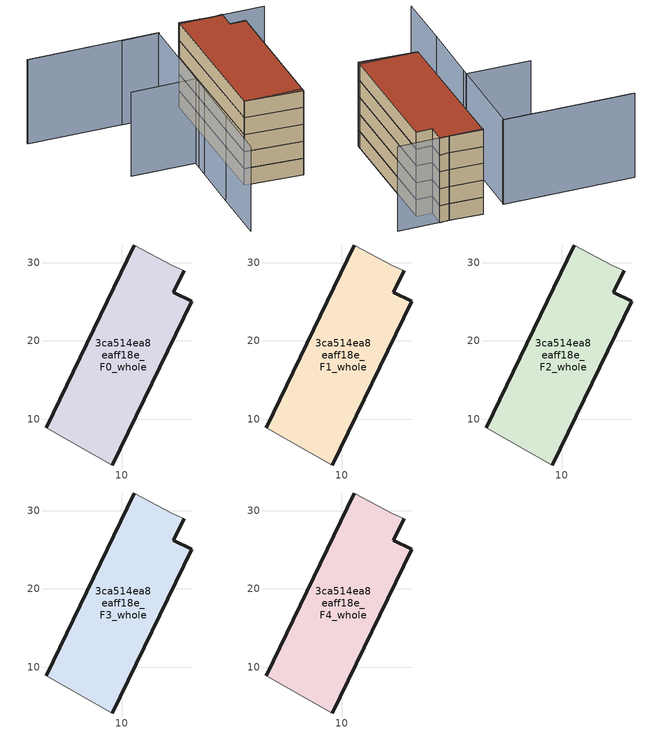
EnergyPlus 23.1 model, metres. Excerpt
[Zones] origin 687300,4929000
3ca514ea8eaff18e_F0_whole
 floor ground (EU_floor_Construction): 8.76,4.12 18.94,25.07 16.57,26.23 17.94,28.94 16.51,29.58 11.56,32.24 0.3,8.86 z0
 wall outside (EU_wall_Construction): 0.3,8.86 11.56,32.24 / 17.94,28.94 16.57,26.23 18.94,25.07 8.76,4.12 z0:3
 wall adiabatic (EU_wall_Construction): 11.56,32.24 16.51,29.58 17.94,28.94 / 8.76,4.12 0.3,8.86 z0:3
3ca514ea8eaff18e_F1_whole
 floor to 3ca514ea8eaff18e_F0_whole (EU_floor_Construction): 8.75,4.12 18.94,25.07 16.57,26.23 17.94,28.94 16.5,29.58 11.55,32.24 0.29,8.86 z3
 wall outside (EU_wall_Construction): 0.3,8.86 11.56,32.24 / 17.94,28.94 16.57,26.23 18.94,25.07 8.76,4.12 z3:6
 wall adiabatic (EU_wall_Construction): 11.56,32.24 16.51,29.58 17.94,28.94 / 8.76,4.12 0.3,8.86 z3:6
3ca514ea8eaff18e_F2_whole
 floor to 3ca514ea8eaff18e_F1_whole (EU_floor_Construction): 8.75,4.12 18.94,25.07 16.57,26.23 17.94,28.94 16.5,29.58 11.55,32.24 0.29,8.86 z6
 wall outside (EU_wall_Construction): 0.3,8.86 11.56,32.24 / 17.94,28.94 16.57,26.23 18.94,25.07 8.76,4.12 z6:9
 wall adiabatic (EU_wall_Construction): 11.56,32.24 16.51,29.58 17.94,28.94 / 8.76,4.12 0.3,8.86 z6:9
3ca514ea8eaff18e_F3_whole
 floor to 3ca514ea8eaff18e_F2_whole (EU_floor_Construction): 8.75,4.12 18.94,25.07 16.57,26.23 17.94,28.94 16.5,29.58 11.55,32.24 0.29,8.86 z9
 wall outside (EU_wall_Construction): 0.3,8.86 11.56,32.24 / 17.94,28.94 16.57,26.23 18.94,25.07 8.76,4.12 z9:12
 wall adiabatic (EU_wall_Construction): 11.56,32.24 16.51,29.58 17.94,28.94 / 8.76,4.12 0.3,8.86 z9:12
3ca514ea8eaff18e_F4_whole
 floor to 3ca514ea8eaff18e_F3_whole (EU_floor_Construction): 8.75,4.12 18.94,25.07 16.57,26.23 17.94,28.94 16.5,29.58 11.55,32.24 0.29,8.86 z12
 wall outside (EU_wall_Construction): 0.3,8.86 11.56,32.24 / 17.94,28.94 16.57,26.23 18.94,25.07 8.76,4.12 z12:15
 wall adiabatic (EU_wall_Construction): 11.56,32.24 16.51,29.58 17.94,28.94 / 8.76,4.12 0.3,8.86 z12:15
 roof outside (EU_roof_Construction): 17.94,28.94 16.57,26.23 18.94,25.07 8.76,4.12 0.3,8.86 11.56,32.24 16.51,29.58 z15
shading: 0.29,8.85 9.01,4.66 / -5.06,7.82 -9.49,-1.18 / -9.16,23.68 0.43,18.94 / 0.43,18.94 -5.07,7.81 / -12.29,42.21 7.18,32.58 / 7.18,32.58 -1.12,15.8 / 24.15,25.86 11.34,32.1 / 7.3,32.47 1.73,35.18 / 1.77,35.24 -12.21,42.11 z0:15
[Building]
EU S2 Campaign: North Axis=0; Terrain=City; Solar Distribution=FullExterior
[Site:Location]
Bologna: Latitude=44.5; Longitude=11.25; Time Zone=1; Elevation=37
[SizingPeriod:WeatherFileDays]
AnnualSizingPeriod: Begin Month=1; Begin Day of Month=1; End Month=12; End Day of Month=31; Day of Week for Start Day=Monday; Use Weather File Daylight Saving Period=No; Use Weather File Rain and Snow Indicators=No
[MATERIAL]
EU_InternalMass_Material: Roughness=MediumRough; Thickness=0.1; Conductivity=1; Density=1800; Specific Heat=900; Thermal Absorptance=0.9; Solar Absorptance=0.7; Visible Absorptance=0.7
[MATERIAL:NOMASS] Roughness=MediumRough; Thermal Absorptance=0.9; Solar Absorptance=0.7; Visible Absorptance=0.7
Name | Thermal Resistance
EU_wall_NoMass | 0.905828
EU_roof_NoMass | 0.37593
EU_floor_NoMass | 0.67114
[CONSTRUCTION]
EU_wall_Construction: EU_wall_NoMass
EU_roof_Construction: EU_roof_NoMass
EU_floor_Construction: EU_floor_NoMass
EU_InternalMass_Construction: EU_InternalMass_Material
[ZONE] Type=1; Multiplier=1; Ceiling Height=autocalculate; Floor Area=autocalculate; Part of Total Floor Area=Yes
Name | Volume
3ca514ea8eaff18e_F0_whole | 737.548
3ca514ea8eaff18e_F1_whole; 3ca514ea8eaff18e_F2_whole; 3ca514ea8eaff18e_F3_whole; 3ca514ea8eaff18e_F4_whole | 737.545
[INTERNALMASS] Construction=EU_InternalMass_Construction; Surface Area=245.849
Name | Zone or ZoneList
3ca514ea8eaff18e_F0_whole_EU_InternalMass | 3ca514ea8eaff18e_F0_whole
3ca514ea8eaff18e_F1_whole_EU_InternalMass | 3ca514ea8eaff18e_F1_whole
3ca514ea8eaff18e_F2_whole_EU_InternalMass | 3ca514ea8eaff18e_F2_whole
3ca514ea8eaff18e_F3_whole_EU_InternalMass | 3ca514ea8eaff18e_F3_whole
3ca514ea8eaff18e_F4_whole_EU_InternalMass | 3ca514ea8eaff18e_F4_whole
[OTHEREQUIPMENT] Fuel Type=Electricity; Design Level Calculation Method=Watts/Area; Power per Zone Floor Area=1; Fraction Latent=0; Fraction Radiant=0; Fraction Lost=0; Carbon Dioxide Generation Rate=0; EndUse Subcategory=EU_Step8_InternalGains
Name | Zone or ZoneList or Space or SpaceList | Schedule
EU_Step8_InternalGain_3ca514ea8eaff18e_F0_whole_f000 | 3ca514ea8eaff18e_F0_whole | EU_Step8_GainSchedule_3ca514ea8eaff18e_F0_whole_f000
EU_Step8_InternalGain_3ca514ea8eaff18e_F1_whole_f000 | 3ca514ea8eaff18e_F1_whole | EU_Step8_GainSchedule_3ca514ea8eaff18e_F1_whole_f000
EU_Step8_InternalGain_3ca514ea8eaff18e_F2_whole_f000 | 3ca514ea8eaff18e_F2_whole | EU_Step8_GainSchedule_3ca514ea8eaff18e_F2_whole_f000
EU_Step8_InternalGain_3ca514ea8eaff18e_F3_whole_f000 | 3ca514ea8eaff18e_F3_whole | EU_Step8_GainSchedule_3ca514ea8eaff18e_F3_whole_f000
EU_Step8_InternalGain_3ca514ea8eaff18e_F4_whole_f000 | 3ca514ea8eaff18e_F4_whole | EU_Step8_GainSchedule_3ca514ea8eaff18e_F4_whole_f000
[ZONEVENTILATION:DESIGNFLOWRATE] Schedule=EU_AlwaysOn; Design Flow Rate Calculation Method=AirChanges/Hour; Air Changes per Hour=0.73129; Ventilation Type=Natural; Fan Pressure Rise=0; Fan Total Efficiency=1; Constant Term Coefficient=1; Temperature Term Coefficient=0; Velocity Term Coefficient=0; Velocity Squared Term Coefficient=0; Minimum Indoor Temperature=-100; Maximum Indoor Temperature=100; Delta Temperature=-100; Minimum Outdoor Temperature=-100; Maximum Outdoor Temperature=100; Maximum Wind Speed=40
Name | Zone or ZoneList or Space or SpaceList
EU_ConstantAir_3ca514ea8eaff18e_F0_whole | 3ca514ea8eaff18e_F0_whole
EU_ConstantAir_3ca514ea8eaff18e_F1_whole | 3ca514ea8eaff18e_F1_whole
EU_ConstantAir_3ca514ea8eaff18e_F2_whole | 3ca514ea8eaff18e_F2_whole
EU_ConstantAir_3ca514ea8eaff18e_F3_whole | 3ca514ea8eaff18e_F3_whole
EU_ConstantAir_3ca514ea8eaff18e_F4_whole | 3ca514ea8eaff18e_F4_whole
[HVACTEMPLATE:THERMOSTAT] Constant Heating Setpoint=20; Constant Cooling Setpoint=50
EU_HeatOnly_3ca514ea8eaff18e_F0_whole; EU_HeatOnly_3ca514ea8eaff18e_F1_whole; EU_HeatOnly_3ca514ea8eaff18e_F2_whole; EU_HeatOnly_3ca514ea8eaff18e_F3_whole; EU_HeatOnly_3ca514ea8eaff18e_F4_whole
[HVACTEMPLATE:ZONE:IDEALLOADSAIRSYSTEM] System Availability Schedule=EU_AlwaysOn; Maximum Heating Supply Air Temperature=50; Minimum Cooling Supply Air Temperature=13; Maximum Heating Supply Air Humidity Ratio=0.0156; Minimum Cooling Supply Air Humidity Ratio=0.0077; Heating Limit=NoLimit; Cooling Limit=NoLimit; Heating Availability Schedule=EU_AlwaysOn; Cooling Availability Schedule=EU_CoolingOff; Dehumidification Control Type=ConstantSensibleHeatRatio; Cooling Sensible Heat Ratio=0.7; Dehumidification Setpoint=60; Humidification Control Type=None; Humidification Setpoint=30; Outdoor Air Method=None; Outdoor Air Flow Rate per Person=0.00944; Outdoor Air Flow Rate per Zone Floor Area=0; Outdoor Air Flow Rate per Zone=0; Demand Controlled Ventilation Type=None; Outdoor Air Economizer Type=NoEconomizer; Heat Recovery Type=None; Sensible Heat Recovery Effectiveness=0.7; Latent Heat Recovery Effectiveness=0.65
Name | Template Thermostat
3ca514ea8eaff18e_F0_whole | EU_HeatOnly_3ca514ea8eaff18e_F0_whole
3ca514ea8eaff18e_F1_whole | EU_HeatOnly_3ca514ea8eaff18e_F1_whole
3ca514ea8eaff18e_F2_whole | EU_HeatOnly_3ca514ea8eaff18e_F2_whole
3ca514ea8eaff18e_F3_whole | EU_HeatOnly_3ca514ea8eaff18e_F3_whole
3ca514ea8eaff18e_F4_whole | EU_HeatOnly_3ca514ea8eaff18e_F4_whole
[SIZING:ZONE] Zone Cooling Design Supply Air Temperature Input Method=SupplyAirTemperature; Zone Cooling Design Supply Air Temperature=13; Zone Heating Design Supply Air Temperature Input Method=SupplyAirTemperature; Zone Heating Design Supply Air Temperature=50; Zone Cooling Design Supply Air Humidity Ratio=0.008; Zone Heating Design Supply Air Humidity Ratio=0.008; Cooling Design Air Flow Method=DesignDay; Cooling Design Air Flow Rate=0; Cooling Minimum Air Flow per Zone Floor Area=0.000762; Cooling Minimum Air Flow=0; Cooling Minimum Air Flow Fraction=0.2; Heating Design Air Flow Method=DesignDay; Heating Design Air Flow Rate=0; Heating Maximum Air Flow per Zone Floor Area=0.002032; Heating Maximum Air Flow=0.141576; Heating Maximum Air Flow Fraction=0.3; Account for Dedicated Outdoor Air System=No; Dedicated Outdoor Air System Control Strategy=NeutralSupplyAir; Dedicated Outdoor Air Low Setpoint Temperature for Design=autosize; Dedicated Outdoor Air High Setpoint Temperature for Design=autosize; Zone Load Sizing Method=Sensible Load Only No Latent Load; Zone Latent Cooling Design Supply Air Humidity Ratio Input Method=HumidityRatioDifference; Zone Cooling Design Supply Air Humidity Ratio Difference=0.005; Zone Latent Heating Design Supply Air Humidity Ratio Input Method=HumidityRatioDifference; Zone Humidification Design Supply Air Humidity Ratio Difference=0.005
3ca514ea8eaff18e_F0_whole; 3ca514ea8eaff18e_F1_whole; 3ca514ea8eaff18e_F2_whole; 3ca514ea8eaff18e_F3_whole; 3ca514ea8eaff18e_F4_whole
[SCHEDULE:CONSTANT]
Name | Hourly Value
EU_AlwaysOn | 1
EU_CoolingOff | 0
[SCHEDULE:FILE] Column Number=1; Rows to Skip at Top=0; Number of Hours of Data=8760; Column Separator=Comma; Interpolate to Timestep=No; Minutes per Item=60; Adjust Schedule for Daylight Savings=Yes
Name | File
EU_Step8_GainSchedule_3ca514ea8eaff18e_F0_whole_f000 | ../../schedules/3ca514ea8eaff18e/3ca514ea8eaff18e_F0_whole_f000_gain.csv
EU_Step8_GainSchedule_3ca514ea8eaff18e_F1_whole_f000 | ../../schedules/3ca514ea8eaff18e/3ca514ea8eaff18e_F1_whole_f000_gain.csv
EU_Step8_GainSchedule_3ca514ea8eaff18e_F2_whole_f000 | ../../schedules/3ca514ea8eaff18e/3ca514ea8eaff18e_F2_whole_f000_gain.csv
EU_Step8_GainSchedule_3ca514ea8eaff18e_F3_whole_f000 | ../../schedules/3ca514ea8eaff18e/3ca514ea8eaff18e_F3_whole_f000_gain.csv
EU_Step8_GainSchedule_3ca514ea8eaff18e_F4_whole_f000 | ../../schedules/3ca514ea8eaff18e/3ca514ea8eaff18e_F4_whole_f000_gain.csv
